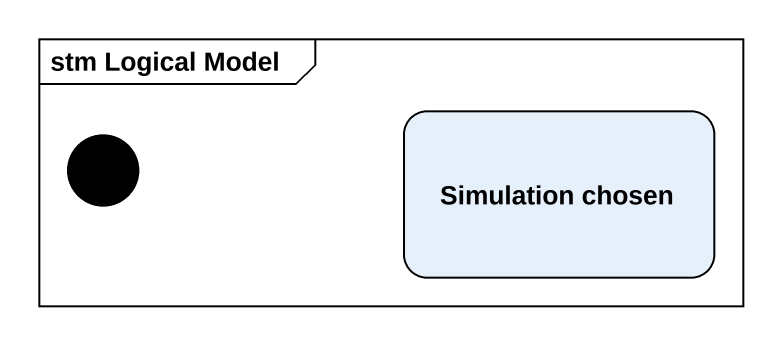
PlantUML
@startuml
mainframe stm Logical Model
hide empty description
state initial1 <<start>>
state "Simulation chosen" as Simulation_chosen
@enduml
